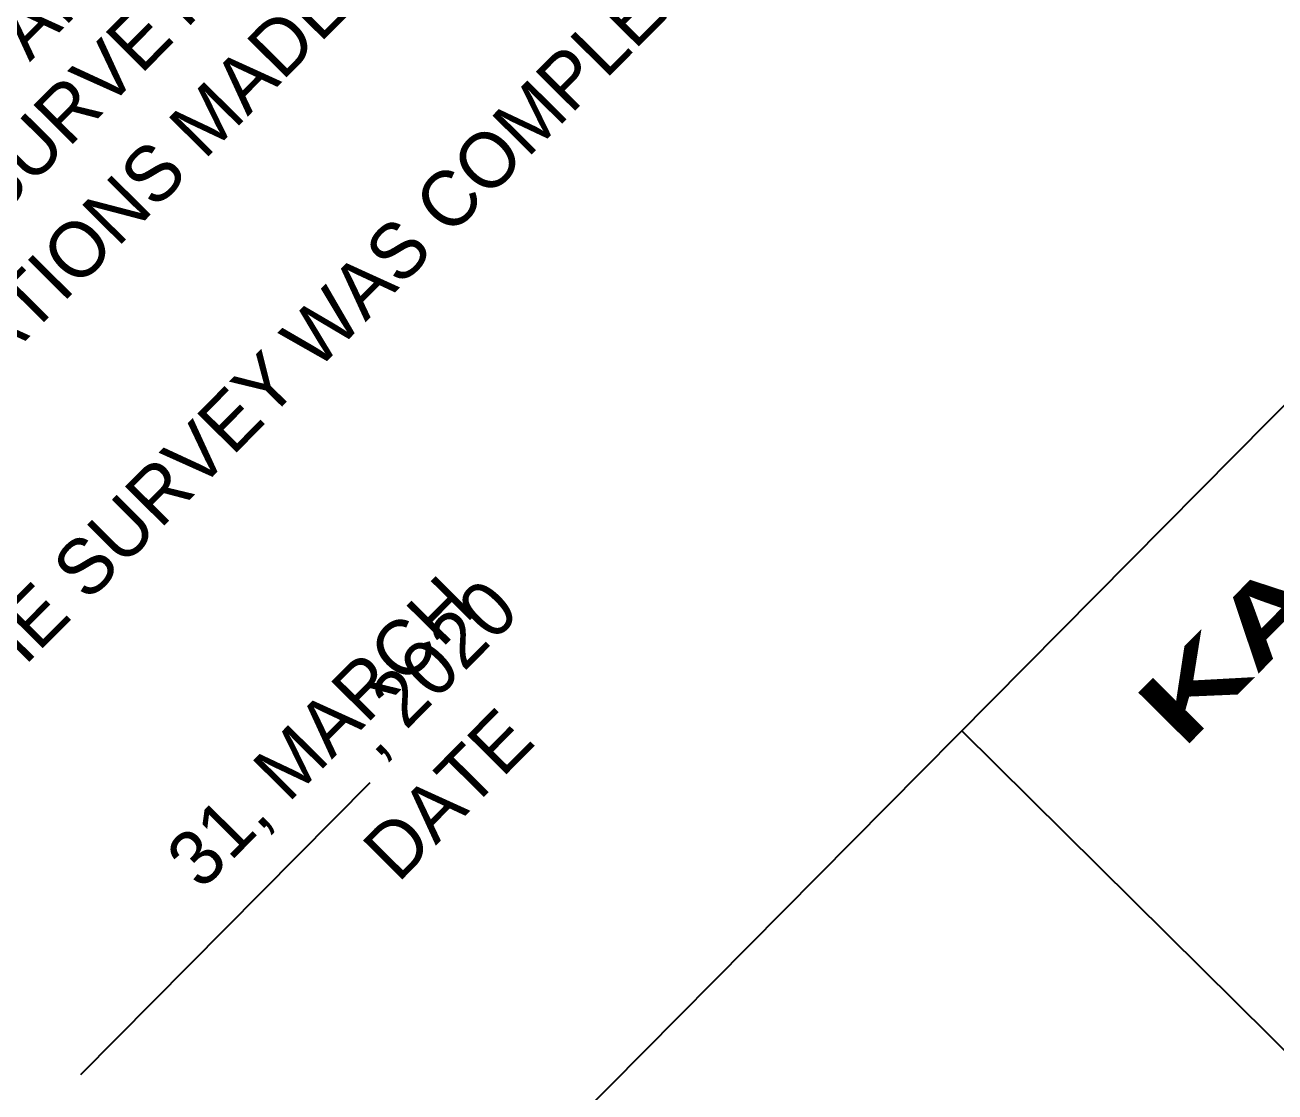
# Model space of a CAD drawing. Header units: metres. Extents: x 588040 to 588395, y 4834075 to 4834430.
# Drawn here: x 588179.34 to 588190.64, y 4834088.86 to 4834098.5 of the extents above; entities that cross this region are included whole.
import ezdxf

# ---------------------------------------------------------------- set-up
doc = ezdxf.new("R2010")
doc.units = ezdxf.units.M
doc.header["$LTSCALE"] = 2
doc.layers.add('A-BORDER', color=135, linetype='Continuous')
doc.layers.add('A-TITLE', color=7, linetype='Continuous')
doc.styles.add('LOGO', font='BOLD.SHX', dxfattribs={"width": 0.92, "height": 1.14})
doc.styles.add('LY100', font='MSURVEY.SHX', dxfattribs={"height": 3})
doc.styles.add('LY175', font='MSURVEY.SHX', dxfattribs={"height": 1.09375})

msp = doc.modelspace()

# ---------------------------------------------------------------- linework, layer by layer
at = {"layer": 'A-BORDER', "color": 135}
msp.add_line((588187.807, 4834092.122, -102.356), (588194.687, 4834085.306, -102.356), dxfattribs=at)
at = {"layer": 'A-TITLE', "color": 2}
msp.add_line((588180.978, 4834085.23), (588206.263, 4834110.749), dxfattribs=at)

# ---------------------------------------------------------------- texts
at = {"layer": 'A-TITLE', "color": 2, "style": 'LY175'}
msp.add_text("SURVEYOR'S CERTIFICATE", height=1.09399, rotation=45.2636, dxfattribs=at).set_placement((588172.727, 4834095.544))
at = {"layer": 'A-TITLE', "color": 1, "style": 'LY100'}
for s, height, p in [('THIS SURVEY AND PLAN ARE CORRECT AND IN ACCORDANCE', 0.49999, (588176.116, 4834094.861)), ('WITH THE SURVEYS ACT, THE SURVEYORS ACT AND THE', 0.49999, (588176.677, 4834094.298)), ('THE SURVEY WAS COMPLETED ON THE %%u      %%u DAY OF %%U             %%u , 2021', 0.49999, (588178.836, 4834092.196)), ('REGULATIONS MADE UNDER THEM.', 0.49999, (588177.457, 4834093.737)), ('31, MARCH', 0.4999, (588180.936, 4834090.672, 102.356)), ('%%U                    %%U , 2020', 0.49999, (588179.776, 4834089.086)), ('DATE', 0.5, (588182.713, 4834090.741))]:
    msp.add_text(s, height=height, rotation=45.2636, dxfattribs=at).set_placement(p)
at = {"layer": 'A-TITLE', "color": 2, "style": 'LOGO', "width": 1.5}
msp.add_text('KAD LANKA SURVEYING INC.', height=0.65, rotation=45.2637, dxfattribs=at).set_placement((588189.803, 4834091.947, 7296.059))

doc.saveas('drawing.dxf')
